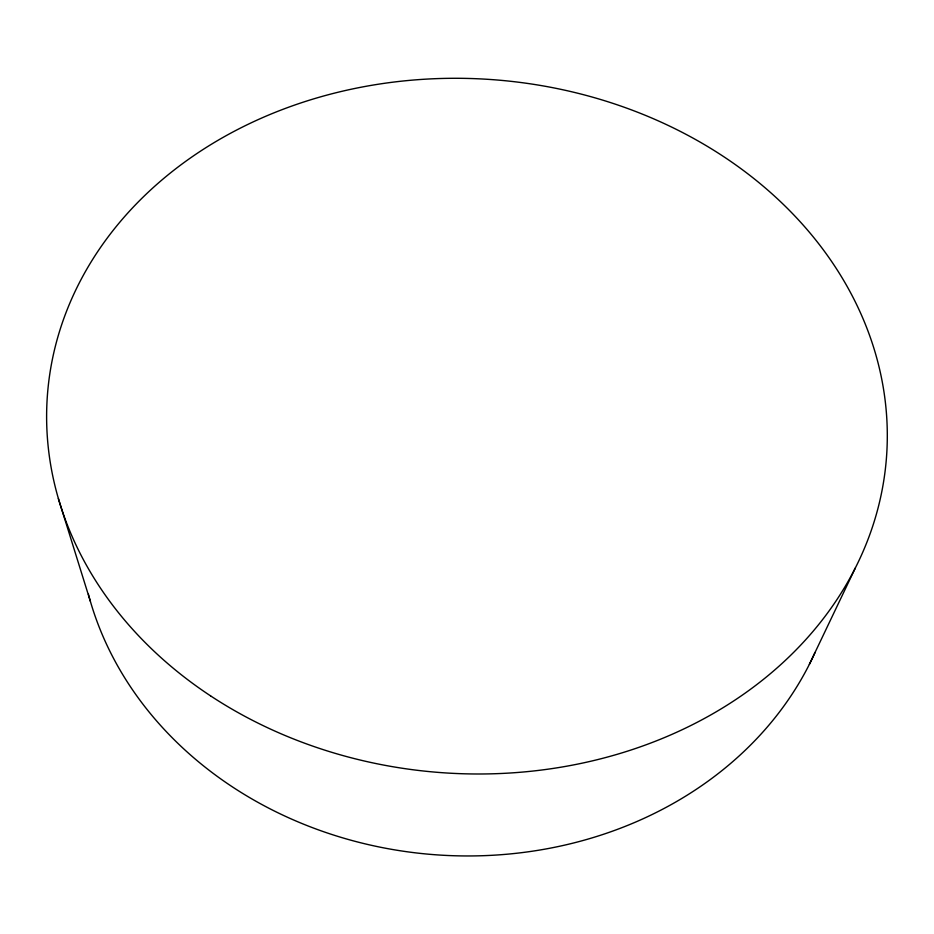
<?xml version="1.0" encoding="UTF-8"?>
<svg xmlns="http://www.w3.org/2000/svg" width="934" height="934" viewBox="0 0 934 934"><rect width="100%" height="100%" fill="white"/><g stroke="black" fill="none" stroke-linecap="round" stroke-linejoin="round"><path stroke-width="1.4" d="M809.381 664.319L855.311 568.024M58.363 498.558L90.341 601.227M815.055 652.457A381.095 327.636 4.1 0 1 432.512 854.54A381.095 327.636 4.1 0 1 88.403 594.234M210.594 695.888A420.697 347.448 4.1 0 0 883.634 481.465A420.697 347.448 4.1 0 0 306.632 101.059A420.697 347.448 4.1 0 0 210.594 695.888"/></g></svg>
